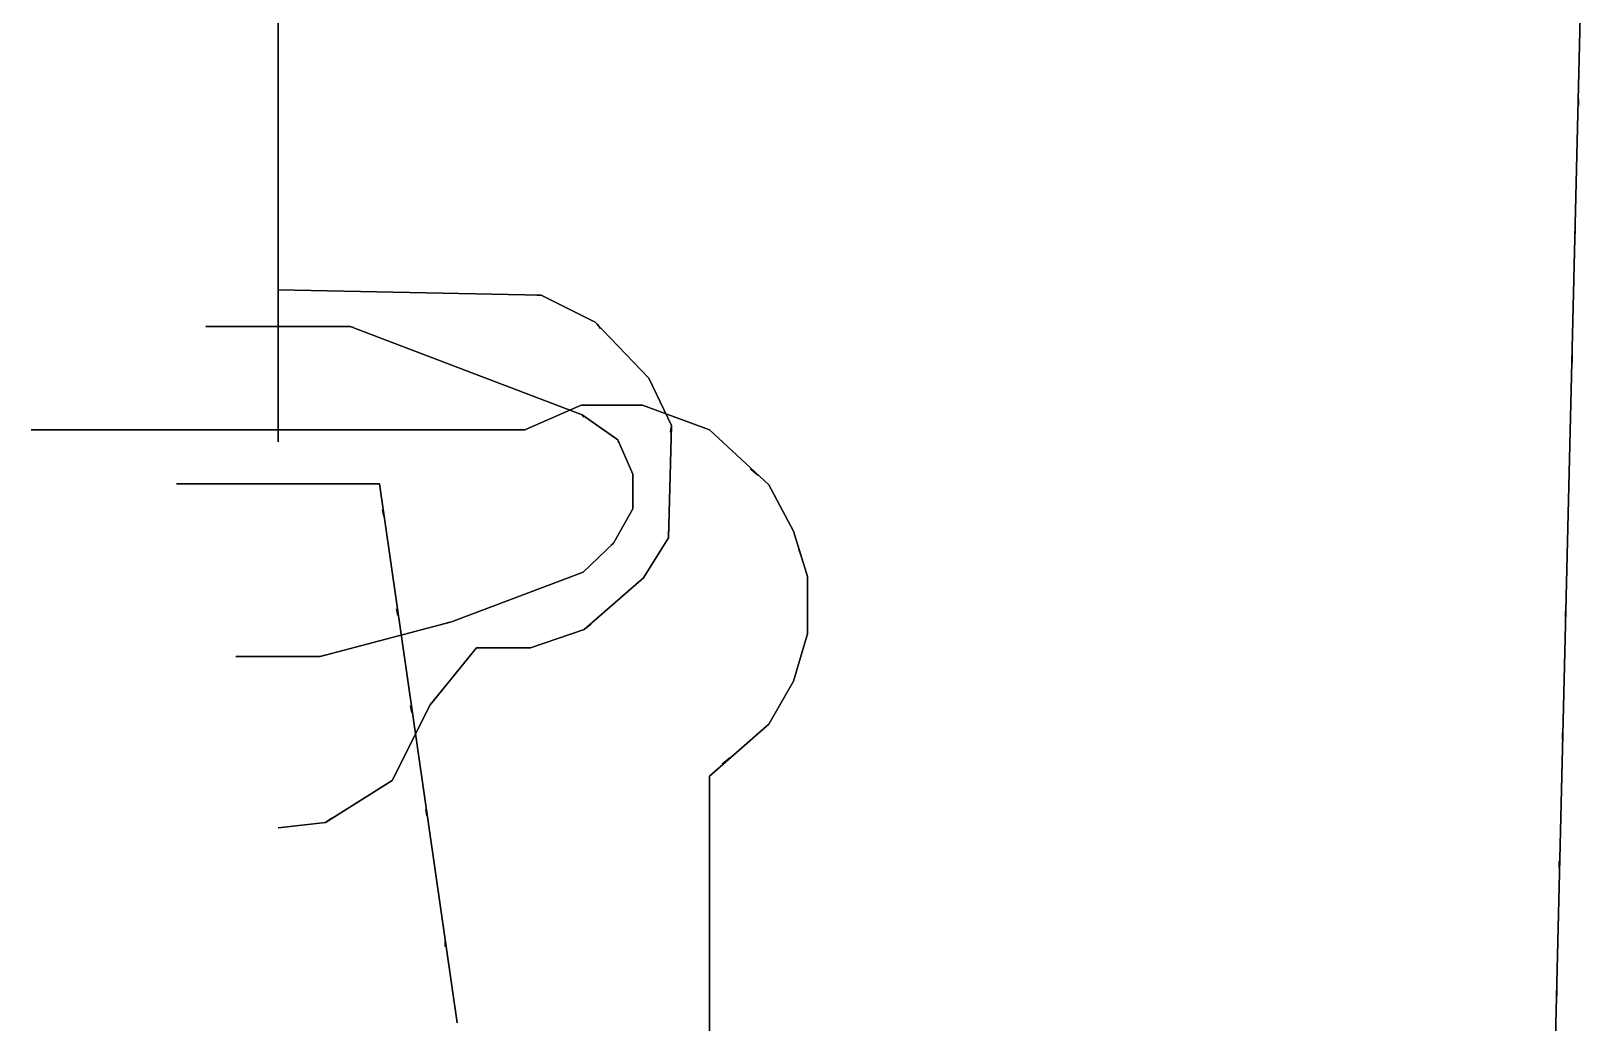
# Model space of a CAD drawing. Extents: x -5 to 14, y -77 to 101.
# Drawn here: x -2.29 to 12.11, y -23.65 to -14.45 of the extents above; entities that cross this region are included whole.
import ezdxf

# ---------------------------------------------------------------- set-up
doc = ezdxf.new("R2010")
doc.units = 0
doc.layers.add('RAILINGS_MIRRORED', color=6, linetype='CONTINUOUS')

msp = doc.modelspace()

# ---------------------------------------------------------------- linework, layer by layer
at = {"layer": 'RAILINGS_MIRRORED'}
for points in [[(0, -17.73, 20.91), (0, -1.49, 20.91), (0, -1.49, 20.84), (0, -17.73, 20.84)], [(0, -17.73, 20.84), (0, -1.49, 20.84), (0, -1.49, 20.91), (0, -17.73, 20.91)], [(11.83, -24.43, 5.31), (12.11, -12.91, 5.31), (12.11, -12.91, 5.38), (11.83, -24.43, 5.38)], [(11.83, -24.43, 5.38), (12.11, -12.91, 5.38), (12.11, -12.91, 5.31), (11.83, -24.43, 5.31)], [(11.83, -24.43, 5.8), (12.11, -12.91, 5.8), (12.11, -12.91, 5.73), (11.83, -24.43, 5.73)], [(11.83, -24.43, 5.73), (12.11, -12.91, 5.73), (12.11, -12.91, 5.8), (11.83, -24.43, 5.8)], [(0, -14.8, 19.87), (0, -14.8, 20.84), (0, -14.74, 20.84), (0, -14.74, 19.87)], [(0, -14.74, 19.87), (0, -14.74, 20.84), (0, -14.8, 20.84), (0, -14.8, 19.87)], [(12.06, -15.08, 4.59), (12.06, -15.08, 5.73), (12.06, -15.14, 5.73), (12.06, -15.14, 4.59)], [(12.06, -15.14, 4.59), (12.06, -15.14, 5.73), (12.06, -15.08, 5.73), (12.06, -15.08, 4.59)], [(0, -16.26, 19.87), (0, -16.26, 20.84), (0, -16.2, 20.84), (0, -16.2, 19.87)], [(0, -16.2, 19.87), (0, -16.2, 20.84), (0, -16.26, 20.84), (0, -16.26, 19.87)], [(12.03, -16.27, 4.59), (12.03, -16.27, 5.73), (12.03, -16.33, 5.73), (12.03, -16.33, 4.59)], [(12.03, -16.33, 4.59), (12.03, -16.33, 5.73), (12.03, -16.27, 5.73), (12.03, -16.27, 4.59)], [(2.44, -16.9, 22.97), (0, -16.85, 22.97), (0, -16.85, 23.04), (2.44, -16.9, 23.04)], [(2.44, -16.9, 23.04), (0, -16.85, 23.04), (0, -16.85, 22.97), (2.44, -16.9, 22.97)], [(2.44, -16.9, 23.4), (0, -16.85, 23.4), (0, -16.85, 23.33), (2.44, -16.9, 23.33)], [(2.44, -16.9, 23.33), (0, -16.85, 23.33), (0, -16.85, 23.4), (2.44, -16.9, 23.4)], [(2.44, -16.9, 23.65), (0, -16.85, 23.65), (0, -16.85, 23.72), (2.44, -16.9, 23.72)], [(2.44, -16.9, 23.72), (0, -16.85, 23.72), (0, -16.85, 23.65), (2.44, -16.9, 23.65)], [(2.44, -16.9, 22.68), (2.44, -16.9, 23.65), (2.4, -16.9, 23.65), (2.4, -16.9, 22.68)], [(2.4, -16.9, 22.68), (2.4, -16.9, 23.65), (2.44, -16.9, 23.65), (2.44, -16.9, 22.68)], [(2.94, -17.15, 23.04), (2.44, -16.9, 23.04), (2.44, -16.9, 22.97), (2.94, -17.15, 22.97)], [(2.94, -17.15, 22.97), (2.44, -16.9, 22.97), (2.44, -16.9, 23.04), (2.94, -17.15, 23.04)], [(2.94, -17.15, 23.33), (2.44, -16.9, 23.33), (2.44, -16.9, 23.4), (2.94, -17.15, 23.4)], [(2.94, -17.15, 23.4), (2.44, -16.9, 23.4), (2.44, -16.9, 23.33), (2.94, -17.15, 23.33)], [(2.94, -17.15, 23.72), (2.44, -16.9, 23.72), (2.44, -16.9, 23.65), (2.94, -17.15, 23.65)], [(2.94, -17.15, 23.65), (2.44, -16.9, 23.65), (2.44, -16.9, 23.72), (2.94, -17.15, 23.72)], [(0.67, -17.19, 25.93), (-0.67, -17.19, 25.93), (-0.67, -17.19, 25.86), (0.67, -17.19, 25.86)], [(0.67, -17.19, 25.86), (-0.67, -17.19, 25.86), (-0.67, -17.19, 25.93), (0.67, -17.19, 25.93)], [(0.67, -17.19, 26.22), (-0.67, -17.19, 26.22), (-0.67, -17.19, 26.29), (0.67, -17.19, 26.29)], [(0.67, -17.19, 26.29), (-0.67, -17.19, 26.29), (-0.67, -17.19, 26.22), (0.67, -17.19, 26.22)], [(0.67, -17.19, 26.61), (-0.67, -17.19, 26.61), (-0.67, -17.19, 26.54), (0.67, -17.19, 26.54)], [(0.67, -17.19, 26.54), (-0.67, -17.19, 26.54), (-0.67, -17.19, 26.61), (0.67, -17.19, 26.61)], [(2.82, -18.01, 25.93), (0.67, -17.19, 25.93), (0.67, -17.19, 25.86), (2.82, -18.01, 25.86)], [(2.82, -18.01, 25.86), (0.67, -17.19, 25.86), (0.67, -17.19, 25.93), (2.82, -18.01, 25.93)], [(2.82, -18.01, 26.22), (0.67, -17.19, 26.22), (0.67, -17.19, 26.29), (2.82, -18.01, 26.29)], [(2.82, -18.01, 26.29), (0.67, -17.19, 26.29), (0.67, -17.19, 26.22), (2.82, -18.01, 26.22)], [(0.7, -17.2, 25.57), (0.7, -17.2, 26.54), (0.67, -17.19, 26.54), (0.67, -17.19, 25.57)], [(0.67, -17.19, 25.57), (0.67, -17.19, 26.54), (0.7, -17.2, 26.54), (0.7, -17.2, 25.57)], [(2.82, -18.01, 26.61), (0.67, -17.19, 26.61), (0.67, -17.19, 26.54), (2.82, -18.01, 26.54)], [(2.82, -18.01, 26.54), (0.67, -17.19, 26.54), (0.67, -17.19, 26.61), (2.82, -18.01, 26.61)], [(3.44, -17.67, 22.97), (2.94, -17.15, 22.97), (2.94, -17.15, 23.04), (3.44, -17.67, 23.04)], [(3.44, -17.67, 23.04), (2.94, -17.15, 23.04), (2.94, -17.15, 22.97), (3.44, -17.67, 22.97)], [(3.44, -17.67, 23.4), (2.94, -17.15, 23.4), (2.94, -17.15, 23.33), (3.44, -17.67, 23.33)], [(3.44, -17.67, 23.33), (2.94, -17.15, 23.33), (2.94, -17.15, 23.4), (3.44, -17.67, 23.4)], [(3.44, -17.67, 23.65), (2.94, -17.15, 23.65), (2.94, -17.15, 23.72), (3.44, -17.67, 23.72)], [(3.44, -17.67, 23.72), (2.94, -17.15, 23.72), (2.94, -17.15, 23.65), (3.44, -17.67, 23.65)], [(2.96, -17.17, 22.68), (2.96, -17.17, 23.65), (2.99, -17.21, 23.65), (2.99, -17.21, 22.68)], [(2.99, -17.21, 22.68), (2.99, -17.21, 23.65), (2.96, -17.17, 23.65), (2.96, -17.17, 22.68)], [(12, -17.52, 4.59), (12, -17.52, 5.73), (12, -17.46, 5.73), (12, -17.46, 4.59)], [(12, -17.46, 4.59), (12, -17.46, 5.73), (12, -17.52, 5.73), (12, -17.52, 4.59)], [(0, -17.67, 19.87), (0, -17.67, 20.84), (0, -17.73, 20.84), (0, -17.73, 19.87)], [(0, -17.73, 19.87), (0, -17.73, 20.84), (0, -17.67, 20.84), (0, -17.67, 19.87)], [(3.65, -18.11, 23.04), (3.44, -17.67, 23.04), (3.44, -17.67, 22.97), (3.65, -18.11, 22.97)], [(3.65, -18.11, 22.97), (3.44, -17.67, 22.97), (3.44, -17.67, 23.04), (3.65, -18.11, 23.04)], [(3.65, -18.11, 23.33), (3.44, -17.67, 23.33), (3.44, -17.67, 23.4), (3.65, -18.11, 23.4)], [(3.65, -18.11, 23.4), (3.44, -17.67, 23.4), (3.44, -17.67, 23.33), (3.65, -18.11, 23.33)], [(3.65, -18.11, 23.72), (3.44, -17.67, 23.72), (3.44, -17.67, 23.65), (3.65, -18.11, 23.65)], [(3.65, -18.11, 23.65), (3.44, -17.67, 23.65), (3.44, -17.67, 23.72), (3.65, -18.11, 23.72)], [(0, -18.26, 19.81), (0, -17.73, 20.91), (0, -17.73, 20.84), (0, -18.17, 19.83)], [(0, -18.17, 19.83), (0, -17.73, 20.84), (0, -17.73, 20.91), (0, -18.26, 19.81)], [(2.81, -17.92, 12.92), (2.29, -18.15, 12.92), (2.29, -18.15, 12.99), (2.81, -17.92, 12.99)], [(2.81, -17.92, 12.99), (2.29, -18.15, 12.99), (2.29, -18.15, 12.92), (2.81, -17.92, 12.92)], [(2.81, -17.92, 13.35), (2.29, -18.15, 13.35), (2.29, -18.15, 13.28), (2.81, -17.92, 13.28)], [(2.81, -17.92, 13.28), (2.29, -18.15, 13.28), (2.29, -18.15, 13.35), (2.81, -17.92, 13.35)], [(2.81, -17.92, 13.6), (2.29, -18.15, 13.6), (2.29, -18.15, 13.67), (2.81, -17.92, 13.67)], [(2.81, -17.92, 13.67), (2.29, -18.15, 13.67), (2.29, -18.15, 13.6), (2.81, -17.92, 13.6)], [(3.38, -17.92, 12.99), (2.81, -17.92, 12.99), (2.81, -17.92, 12.92), (3.38, -17.92, 12.92)], [(3.38, -17.92, 12.92), (2.81, -17.92, 12.92), (2.81, -17.92, 12.99), (3.38, -17.92, 12.99)], [(3.38, -17.92, 13.28), (2.81, -17.92, 13.28), (2.81, -17.92, 13.35), (3.38, -17.92, 13.35)], [(3.38, -17.92, 13.35), (2.81, -17.92, 13.35), (2.81, -17.92, 13.28), (3.38, -17.92, 13.28)], [(2.87, -17.92, 12.63), (2.87, -17.92, 13.6), (2.81, -17.92, 13.6), (2.81, -17.92, 12.63)], [(2.81, -17.92, 12.63), (2.81, -17.92, 13.6), (2.87, -17.92, 13.6), (2.87, -17.92, 12.63)], [(3.38, -17.92, 13.67), (2.81, -17.92, 13.67), (2.81, -17.92, 13.6), (3.38, -17.92, 13.6)], [(3.38, -17.92, 13.6), (2.81, -17.92, 13.6), (2.81, -17.92, 13.67), (3.38, -17.92, 13.67)], [(3.38, -17.92, 12.63), (3.38, -17.92, 13.6), (3.32, -17.92, 13.6), (3.32, -17.92, 12.63)], [(3.32, -17.92, 12.63), (3.32, -17.92, 13.6), (3.38, -17.92, 13.6), (3.38, -17.92, 12.63)], [(4, -18.15, 12.92), (3.38, -17.92, 12.92), (3.38, -17.92, 12.99), (4, -18.15, 12.99)], [(4, -18.15, 12.99), (3.38, -17.92, 12.99), (3.38, -17.92, 12.92), (4, -18.15, 12.92)], [(4, -18.15, 13.35), (3.38, -17.92, 13.35), (3.38, -17.92, 13.28), (4, -18.15, 13.28)], [(4, -18.15, 13.28), (3.38, -17.92, 13.28), (3.38, -17.92, 13.35), (4, -18.15, 13.35)], [(4, -18.15, 13.6), (3.38, -17.92, 13.6), (3.38, -17.92, 13.67), (4, -18.15, 13.67)], [(4, -18.15, 13.67), (3.38, -17.92, 13.67), (3.38, -17.92, 13.6), (4, -18.15, 13.6)], [(3.15, -18.24, 25.86), (2.82, -18.01, 25.86), (2.82, -18.01, 25.93), (3.15, -18.24, 25.93)], [(3.15, -18.24, 25.93), (2.82, -18.01, 25.93), (2.82, -18.01, 25.86), (3.15, -18.24, 25.86)], [(3.15, -18.24, 26.29), (2.82, -18.01, 26.29), (2.82, -18.01, 26.22), (3.15, -18.24, 26.22)], [(3.15, -18.24, 26.22), (2.82, -18.01, 26.22), (2.82, -18.01, 26.29), (3.15, -18.24, 26.29)], [(2.84, -18.03, 25.57), (2.84, -18.03, 26.54), (2.82, -18.01, 26.54), (2.82, -18.01, 25.57)], [(2.82, -18.01, 25.57), (2.82, -18.01, 26.54), (2.84, -18.03, 26.54), (2.84, -18.03, 25.57)], [(3.15, -18.24, 26.54), (2.82, -18.01, 26.54), (2.82, -18.01, 26.61), (3.15, -18.24, 26.61)], [(3.15, -18.24, 26.61), (2.82, -18.01, 26.61), (2.82, -18.01, 26.54), (3.15, -18.24, 26.54)], [(3.62, -19.15, 22.97), (3.65, -18.11, 22.97), (3.65, -18.11, 23.04), (3.62, -19.15, 23.04)], [(3.62, -19.15, 23.04), (3.65, -18.11, 23.04), (3.65, -18.11, 22.97), (3.62, -19.15, 22.97)], [(3.62, -19.15, 23.4), (3.65, -18.11, 23.4), (3.65, -18.11, 23.33), (3.62, -19.15, 23.33)], [(3.62, -19.15, 23.33), (3.65, -18.11, 23.33), (3.65, -18.11, 23.4), (3.62, -19.15, 23.4)], [(3.62, -19.15, 23.65), (3.65, -18.11, 23.65), (3.65, -18.11, 23.72), (3.62, -19.15, 23.72)], [(3.62, -19.15, 23.72), (3.65, -18.11, 23.72), (3.65, -18.11, 23.65), (3.62, -19.15, 23.65)], [(3.64, -18.17, 22.68), (3.64, -18.17, 23.65), (3.65, -18.11, 23.65), (3.65, -18.11, 22.68)], [(3.65, -18.11, 22.68), (3.65, -18.11, 23.65), (3.64, -18.17, 23.65), (3.64, -18.17, 22.68)], [(2.29, -18.15, 12.92), (-2.29, -18.15, 12.92), (-2.29, -18.15, 12.99), (2.29, -18.15, 12.99)], [(2.29, -18.15, 12.99), (-2.29, -18.15, 12.99), (-2.29, -18.15, 12.92), (2.29, -18.15, 12.92)], [(2.29, -18.15, 13.35), (-2.29, -18.15, 13.35), (-2.29, -18.15, 13.28), (2.29, -18.15, 13.28)], [(2.29, -18.15, 13.28), (-2.29, -18.15, 13.28), (-2.29, -18.15, 13.35), (2.29, -18.15, 13.35)], [(2.29, -18.15, 13.6), (-2.29, -18.15, 13.6), (-2.29, -18.15, 13.67), (2.29, -18.15, 13.67)], [(2.29, -18.15, 13.67), (-2.29, -18.15, 13.67), (-2.29, -18.15, 13.6), (2.29, -18.15, 13.6)], [(3.29, -18.56, 25.86), (3.15, -18.24, 25.86), (3.15, -18.24, 25.93), (3.29, -18.56, 25.93)], [(3.29, -18.56, 25.93), (3.15, -18.24, 25.93), (3.15, -18.24, 25.86), (3.29, -18.56, 25.86)], [(3.29, -18.56, 26.29), (3.15, -18.24, 26.29), (3.15, -18.24, 26.22), (3.29, -18.56, 26.22)], [(3.29, -18.56, 26.22), (3.15, -18.24, 26.22), (3.15, -18.24, 26.29), (3.29, -18.56, 26.29)], [(3.16, -18.27, 25.57), (3.16, -18.27, 26.54), (3.15, -18.24, 26.54), (3.15, -18.24, 25.57)], [(3.15, -18.24, 25.57), (3.15, -18.24, 26.54), (3.16, -18.27, 26.54), (3.16, -18.27, 25.57)], [(3.29, -18.56, 26.54), (3.15, -18.24, 26.54), (3.15, -18.24, 26.61), (3.29, -18.56, 26.61)], [(3.29, -18.56, 26.61), (3.15, -18.24, 26.61), (3.15, -18.24, 26.54), (3.29, -18.56, 26.54)], [(4.55, -18.66, 12.99), (4, -18.15, 12.99), (4, -18.15, 12.92), (4.55, -18.66, 12.92)], [(4.55, -18.66, 12.92), (4, -18.15, 12.92), (4, -18.15, 12.99), (4.55, -18.66, 12.99)], [(4.55, -18.66, 13.28), (4, -18.15, 13.28), (4, -18.15, 13.35), (4.55, -18.66, 13.35)], [(4.55, -18.66, 13.35), (4, -18.15, 13.35), (4, -18.15, 13.28), (4.55, -18.66, 13.28)], [(4.55, -18.66, 13.67), (4, -18.15, 13.67), (4, -18.15, 13.6), (4.55, -18.66, 13.6)], [(4.55, -18.66, 13.6), (4, -18.15, 13.6), (4, -18.15, 13.67), (4.55, -18.66, 13.67)], [(3.29, -18.88, 25.86), (3.29, -18.56, 25.86), (3.29, -18.56, 25.93), (3.29, -18.88, 25.93)], [(3.29, -18.88, 25.93), (3.29, -18.56, 25.93), (3.29, -18.56, 25.86), (3.29, -18.88, 25.86)], [(3.29, -18.88, 26.29), (3.29, -18.56, 26.29), (3.29, -18.56, 26.22), (3.29, -18.88, 26.22)], [(3.29, -18.88, 26.22), (3.29, -18.56, 26.22), (3.29, -18.56, 26.29), (3.29, -18.88, 26.29)], [(3.29, -18.56, 25.57), (3.29, -18.56, 26.54), (3.29, -18.59, 26.54), (3.29, -18.59, 25.57)], [(3.29, -18.59, 25.57), (3.29, -18.59, 26.54), (3.29, -18.56, 26.54), (3.29, -18.56, 25.57)], [(3.29, -18.88, 26.54), (3.29, -18.56, 26.54), (3.29, -18.56, 26.61), (3.29, -18.88, 26.61)], [(3.29, -18.88, 26.61), (3.29, -18.56, 26.61), (3.29, -18.56, 26.54), (3.29, -18.88, 26.54)], [(4.45, -18.57, 12.63), (4.45, -18.57, 13.6), (4.38, -18.51, 13.6), (4.38, -18.51, 12.63)], [(4.38, -18.51, 12.63), (4.38, -18.51, 13.6), (4.45, -18.57, 13.6), (4.45, -18.57, 12.63)], [(0.94, -18.65, 17.91), (-0.94, -18.65, 17.91), (-0.94, -18.65, 17.98), (0.94, -18.65, 17.98)], [(0.94, -18.65, 17.98), (-0.94, -18.65, 17.98), (-0.94, -18.65, 17.91), (0.94, -18.65, 17.91)], [(0.94, -18.65, 17.66), (-0.94, -18.65, 17.66), (-0.94, -18.65, 17.59), (0.94, -18.65, 17.59)], [(0.94, -18.65, 17.59), (-0.94, -18.65, 17.59), (-0.94, -18.65, 17.66), (0.94, -18.65, 17.66)], [(0.94, -18.65, 17.23), (-0.94, -18.65, 17.23), (-0.94, -18.65, 17.3), (0.94, -18.65, 17.3)], [(0.94, -18.65, 17.3), (-0.94, -18.65, 17.3), (-0.94, -18.65, 17.23), (0.94, -18.65, 17.23)], [(1.66, -23.65, 17.23), (0.94, -18.65, 17.23), (0.94, -18.65, 17.3), (1.66, -23.65, 17.3)], [(1.66, -23.65, 17.3), (0.94, -18.65, 17.3), (0.94, -18.65, 17.23), (1.66, -23.65, 17.23)], [(1.66, -23.65, 17.66), (0.94, -18.65, 17.66), (0.94, -18.65, 17.59), (1.66, -23.65, 17.59)], [(1.66, -23.65, 17.59), (0.94, -18.65, 17.59), (0.94, -18.65, 17.66), (1.66, -23.65, 17.66)], [(1.66, -23.65, 17.91), (0.94, -18.65, 17.91), (0.94, -18.65, 17.98), (1.66, -23.65, 17.98)], [(1.66, -23.65, 17.98), (0.94, -18.65, 17.98), (0.94, -18.65, 17.91), (1.66, -23.65, 17.91)], [(4.78, -19.09, 12.92), (4.55, -18.66, 12.92), (4.55, -18.66, 12.99), (4.78, -19.09, 12.99)], [(4.78, -19.09, 12.99), (4.55, -18.66, 12.99), (4.55, -18.66, 12.92), (4.78, -19.09, 12.92)], [(4.78, -19.09, 13.35), (4.55, -18.66, 13.35), (4.55, -18.66, 13.28), (4.78, -19.09, 13.28)], [(4.78, -19.09, 13.28), (4.55, -18.66, 13.28), (4.55, -18.66, 13.35), (4.78, -19.09, 13.35)], [(4.78, -19.09, 13.6), (4.55, -18.66, 13.6), (4.55, -18.66, 13.67), (4.78, -19.09, 13.67)], [(4.78, -19.09, 13.67), (4.55, -18.66, 13.67), (4.55, -18.66, 13.6), (4.78, -19.09, 13.6)], [(11.97, -18.7, 4.59), (11.97, -18.7, 5.73), (11.97, -18.64, 5.73), (11.97, -18.64, 4.59)], [(11.97, -18.64, 4.59), (11.97, -18.64, 5.73), (11.97, -18.7, 5.73), (11.97, -18.7, 4.59)], [(3.29, -18.88, 25.57), (3.29, -18.88, 26.54), (3.29, -18.85, 26.54), (3.29, -18.85, 25.57)], [(3.29, -18.85, 25.57), (3.29, -18.85, 26.54), (3.29, -18.88, 26.54), (3.29, -18.88, 25.57)], [(0.97, -18.89, 16.94), (0.97, -18.89, 17.91), (0.98, -18.95, 17.91), (0.98, -18.95, 16.94)], [(0.98, -18.95, 16.94), (0.98, -18.95, 17.91), (0.97, -18.89, 17.91), (0.97, -18.89, 16.94)], [(3.11, -19.2, 25.86), (3.29, -18.88, 25.86), (3.29, -18.88, 25.93), (3.11, -19.2, 25.93)], [(3.11, -19.2, 25.93), (3.29, -18.88, 25.93), (3.29, -18.88, 25.86), (3.11, -19.2, 25.86)], [(3.11, -19.2, 26.29), (3.29, -18.88, 26.29), (3.29, -18.88, 26.22), (3.11, -19.2, 26.22)], [(3.11, -19.2, 26.22), (3.29, -18.88, 26.22), (3.29, -18.88, 26.29), (3.11, -19.2, 26.29)], [(3.11, -19.2, 26.54), (3.29, -18.88, 26.54), (3.29, -18.88, 26.61), (3.11, -19.2, 26.61)], [(3.11, -19.2, 26.61), (3.29, -18.88, 26.61), (3.29, -18.88, 26.54), (3.11, -19.2, 26.54)], [(3.39, -19.52, 23.04), (3.62, -19.15, 23.04), (3.62, -19.15, 22.97), (3.39, -19.52, 22.97)], [(3.39, -19.52, 22.97), (3.62, -19.15, 22.97), (3.62, -19.15, 23.04), (3.39, -19.52, 23.04)], [(3.39, -19.52, 23.33), (3.62, -19.15, 23.33), (3.62, -19.15, 23.4), (3.39, -19.52, 23.4)], [(3.39, -19.52, 23.4), (3.62, -19.15, 23.4), (3.62, -19.15, 23.33), (3.39, -19.52, 23.33)], [(3.39, -19.52, 23.72), (3.62, -19.15, 23.72), (3.62, -19.15, 23.65), (3.39, -19.52, 23.65)], [(3.39, -19.52, 23.65), (3.62, -19.15, 23.65), (3.62, -19.15, 23.72), (3.39, -19.52, 23.72)], [(3.62, -19.09, 22.68), (3.62, -19.09, 23.65), (3.62, -19.15, 23.65), (3.62, -19.15, 22.68)], [(3.62, -19.15, 22.68), (3.62, -19.15, 23.65), (3.62, -19.09, 23.65), (3.62, -19.09, 22.68)], [(4.91, -19.51, 12.99), (4.78, -19.09, 12.99), (4.78, -19.09, 12.92), (4.91, -19.51, 12.92)], [(4.91, -19.51, 12.92), (4.78, -19.09, 12.92), (4.78, -19.09, 12.99), (4.91, -19.51, 12.99)], [(4.91, -19.51, 13.28), (4.78, -19.09, 13.28), (4.78, -19.09, 13.35), (4.91, -19.51, 13.35)], [(4.91, -19.51, 13.35), (4.78, -19.09, 13.35), (4.78, -19.09, 13.28), (4.91, -19.51, 13.28)], [(4.91, -19.51, 13.67), (4.78, -19.09, 13.67), (4.78, -19.09, 13.6), (4.91, -19.51, 13.6)], [(4.91, -19.51, 13.6), (4.78, -19.09, 13.6), (4.78, -19.09, 13.67), (4.91, -19.51, 13.67)], [(2.83, -19.47, 25.93), (3.11, -19.2, 25.93), (3.11, -19.2, 25.86), (2.83, -19.47, 25.86)], [(2.83, -19.47, 25.86), (3.11, -19.2, 25.86), (3.11, -19.2, 25.93), (2.83, -19.47, 25.93)], [(2.83, -19.47, 26.22), (3.11, -19.2, 26.22), (3.11, -19.2, 26.29), (2.83, -19.47, 26.29)], [(2.83, -19.47, 26.29), (3.11, -19.2, 26.29), (3.11, -19.2, 26.22), (2.83, -19.47, 26.22)], [(2.83, -19.47, 26.61), (3.11, -19.2, 26.61), (3.11, -19.2, 26.54), (2.83, -19.47, 26.54)], [(2.83, -19.47, 26.54), (3.11, -19.2, 26.54), (3.11, -19.2, 26.61), (2.83, -19.47, 26.61)], [(3.09, -19.22, 25.57), (3.09, -19.22, 26.54), (3.11, -19.2, 26.54), (3.11, -19.2, 25.57)], [(3.11, -19.2, 25.57), (3.11, -19.2, 26.54), (3.09, -19.22, 26.54), (3.09, -19.22, 25.57)], [(4.83, -19.26, 12.63), (4.83, -19.26, 13.6), (4.85, -19.32, 13.6), (4.85, -19.32, 12.63)], [(4.85, -19.32, 12.63), (4.85, -19.32, 13.6), (4.83, -19.26, 13.6), (4.83, -19.26, 12.63)], [(1.61, -19.93, 25.86), (2.83, -19.47, 25.86), (2.83, -19.47, 25.93), (1.61, -19.93, 25.93)], [(1.61, -19.93, 25.93), (2.83, -19.47, 25.93), (2.83, -19.47, 25.86), (1.61, -19.93, 25.86)], [(1.61, -19.93, 26.29), (2.83, -19.47, 26.29), (2.83, -19.47, 26.22), (1.61, -19.93, 26.22)], [(1.61, -19.93, 26.22), (2.83, -19.47, 26.22), (2.83, -19.47, 26.29), (1.61, -19.93, 26.29)], [(1.61, -19.93, 26.54), (2.83, -19.47, 26.54), (2.83, -19.47, 26.61), (1.61, -19.93, 26.61)], [(1.61, -19.93, 26.61), (2.83, -19.47, 26.61), (2.83, -19.47, 26.54), (1.61, -19.93, 26.54)], [(2.8, -19.48, 25.57), (2.8, -19.48, 26.54), (2.83, -19.47, 26.54), (2.83, -19.47, 25.57)], [(2.83, -19.47, 25.57), (2.83, -19.47, 26.54), (2.8, -19.48, 26.54), (2.8, -19.48, 25.57)], [(2.84, -20, 22.97), (3.39, -19.52, 22.97), (3.39, -19.52, 23.04), (2.84, -20, 23.04)], [(2.84, -20, 23.04), (3.39, -19.52, 23.04), (3.39, -19.52, 22.97), (2.84, -20, 22.97)], [(2.84, -20, 23.4), (3.39, -19.52, 23.4), (3.39, -19.52, 23.33), (2.84, -20, 23.33)], [(2.84, -20, 23.33), (3.39, -19.52, 23.33), (3.39, -19.52, 23.4), (2.84, -20, 23.4)], [(2.84, -20, 23.65), (3.39, -19.52, 23.65), (3.39, -19.52, 23.72), (2.84, -20, 23.72)], [(2.84, -20, 23.72), (3.39, -19.52, 23.72), (3.39, -19.52, 23.65), (2.84, -20, 23.65)], [(4.91, -20.04, 12.92), (4.91, -19.51, 12.92), (4.91, -19.51, 12.99), (4.91, -20.04, 12.99)], [(4.91, -20.04, 12.99), (4.91, -19.51, 12.99), (4.91, -19.51, 12.92), (4.91, -20.04, 12.92)], [(4.91, -20.04, 13.35), (4.91, -19.51, 13.35), (4.91, -19.51, 13.28), (4.91, -20.04, 13.28)], [(4.91, -20.04, 13.28), (4.91, -19.51, 13.28), (4.91, -19.51, 13.35), (4.91, -20.04, 13.35)], [(4.91, -20.04, 13.6), (4.91, -19.51, 13.6), (4.91, -19.51, 13.67), (4.91, -20.04, 13.67)], [(4.91, -20.04, 13.67), (4.91, -19.51, 13.67), (4.91, -19.51, 13.6), (4.91, -20.04, 13.6)], [(1.11, -19.87, 16.94), (1.11, -19.87, 17.91), (1.1, -19.81, 17.91), (1.1, -19.81, 16.94)], [(1.1, -19.81, 16.94), (1.1, -19.81, 17.91), (1.11, -19.87, 17.91), (1.11, -19.87, 16.94)], [(4.91, -19.88, 12.63), (4.91, -19.88, 13.6), (4.91, -19.82, 13.6), (4.91, -19.82, 12.63)], [(4.91, -19.82, 12.63), (4.91, -19.82, 13.6), (4.91, -19.88, 13.6), (4.91, -19.88, 12.63)], [(11.94, -19.89, 4.59), (11.94, -19.89, 5.73), (11.94, -19.83, 5.73), (11.94, -19.83, 4.59)], [(11.94, -19.83, 4.59), (11.94, -19.83, 5.73), (11.94, -19.89, 5.73), (11.94, -19.89, 4.59)], [(0.39, -20.25, 25.93), (1.61, -19.93, 25.93), (1.61, -19.93, 25.86), (0.39, -20.25, 25.86)], [(0.39, -20.25, 25.86), (1.61, -19.93, 25.86), (1.61, -19.93, 25.93), (0.39, -20.25, 25.93)], [(0.39, -20.25, 26.22), (1.61, -19.93, 26.22), (1.61, -19.93, 26.29), (0.39, -20.25, 26.29)], [(0.39, -20.25, 26.29), (1.61, -19.93, 26.29), (1.61, -19.93, 26.22), (0.39, -20.25, 26.22)], [(0.39, -20.25, 26.61), (1.61, -19.93, 26.61), (1.61, -19.93, 26.54), (0.39, -20.25, 26.54)], [(0.39, -20.25, 26.54), (1.61, -19.93, 26.54), (1.61, -19.93, 26.61), (0.39, -20.25, 26.61)], [(1.57, -19.94, 25.57), (1.57, -19.94, 26.54), (1.61, -19.93, 26.54), (1.61, -19.93, 25.57)], [(1.61, -19.93, 25.57), (1.61, -19.93, 26.54), (1.57, -19.94, 26.54), (1.57, -19.94, 25.57)], [(2.34, -20.17, 23.04), (2.84, -20, 23.04), (2.84, -20, 22.97), (2.34, -20.17, 22.97)], [(2.34, -20.17, 22.97), (2.84, -20, 22.97), (2.84, -20, 23.04), (2.34, -20.17, 23.04)], [(2.34, -20.17, 23.33), (2.84, -20, 23.33), (2.84, -20, 23.4), (2.34, -20.17, 23.4)], [(2.34, -20.17, 23.4), (2.84, -20, 23.4), (2.84, -20, 23.33), (2.34, -20.17, 23.33)], [(2.34, -20.17, 23.72), (2.84, -20, 23.72), (2.84, -20, 23.65), (2.34, -20.17, 23.65)], [(2.34, -20.17, 23.65), (2.84, -20, 23.65), (2.84, -20, 23.72), (2.34, -20.17, 23.72)], [(2.85, -19.99, 22.68), (2.85, -19.99, 23.65), (2.9, -19.95, 23.65), (2.9, -19.95, 22.68)], [(2.9, -19.95, 22.68), (2.9, -19.95, 23.65), (2.85, -19.99, 23.65), (2.85, -19.99, 22.68)], [(4.78, -20.48, 12.99), (4.91, -20.04, 12.99), (4.91, -20.04, 12.92), (4.78, -20.48, 12.92)], [(4.78, -20.48, 12.92), (4.91, -20.04, 12.92), (4.91, -20.04, 12.99), (4.78, -20.48, 12.99)], [(4.78, -20.48, 13.28), (4.91, -20.04, 13.28), (4.91, -20.04, 13.35), (4.78, -20.48, 13.35)], [(4.78, -20.48, 13.35), (4.91, -20.04, 13.35), (4.91, -20.04, 13.28), (4.78, -20.48, 13.28)], [(4.78, -20.48, 13.67), (4.91, -20.04, 13.67), (4.91, -20.04, 13.6), (4.78, -20.48, 13.6)], [(4.78, -20.48, 13.6), (4.91, -20.04, 13.6), (4.91, -20.04, 13.67), (4.78, -20.48, 13.67)], [(-0.39, -20.25, 25.93), (0.39, -20.25, 25.93), (0.39, -20.25, 25.86), (-0.39, -20.25, 25.86)], [(-0.39, -20.25, 25.86), (0.39, -20.25, 25.86), (0.39, -20.25, 25.93), (-0.39, -20.25, 25.93)], [(-0.39, -20.25, 26.22), (0.39, -20.25, 26.22), (0.39, -20.25, 26.29), (-0.39, -20.25, 26.29)], [(-0.39, -20.25, 26.29), (0.39, -20.25, 26.29), (0.39, -20.25, 26.22), (-0.39, -20.25, 26.22)], [(-0.39, -20.25, 26.61), (0.39, -20.25, 26.61), (0.39, -20.25, 26.54), (-0.39, -20.25, 26.54)], [(-0.39, -20.25, 26.54), (0.39, -20.25, 26.54), (0.39, -20.25, 26.61), (-0.39, -20.25, 26.61)], [(0.39, -20.25, 25.57), (0.39, -20.25, 26.54), (0.43, -20.24, 26.54), (0.43, -20.24, 25.57)], [(0.43, -20.24, 25.57), (0.43, -20.24, 26.54), (0.39, -20.25, 26.54), (0.39, -20.25, 25.57)], [(1.41, -20.7, 23.04), (1.84, -20.17, 23.04), (1.84, -20.17, 22.97), (1.41, -20.7, 22.97)], [(1.41, -20.7, 22.97), (1.84, -20.17, 22.97), (1.84, -20.17, 23.04), (1.41, -20.7, 23.04)], [(1.41, -20.7, 23.33), (1.84, -20.17, 23.33), (1.84, -20.17, 23.4), (1.41, -20.7, 23.4)], [(1.41, -20.7, 23.4), (1.84, -20.17, 23.4), (1.84, -20.17, 23.33), (1.41, -20.7, 23.33)], [(1.41, -20.7, 23.72), (1.84, -20.17, 23.72), (1.84, -20.17, 23.65), (1.41, -20.7, 23.65)], [(1.41, -20.7, 23.65), (1.84, -20.17, 23.65), (1.84, -20.17, 23.72), (1.41, -20.7, 23.72)], [(1.89, -20.17, 22.68), (1.89, -20.17, 23.65), (1.84, -20.17, 23.65), (1.84, -20.17, 22.68)], [(1.84, -20.17, 22.68), (1.84, -20.17, 23.65), (1.89, -20.17, 23.65), (1.89, -20.17, 22.68)], [(1.84, -20.17, 22.97), (2.34, -20.17, 22.97), (2.34, -20.17, 23.04), (1.84, -20.17, 23.04)], [(1.84, -20.17, 23.04), (2.34, -20.17, 23.04), (2.34, -20.17, 22.97), (1.84, -20.17, 22.97)], [(1.84, -20.17, 23.4), (2.34, -20.17, 23.4), (2.34, -20.17, 23.33), (1.84, -20.17, 23.33)], [(1.84, -20.17, 23.33), (2.34, -20.17, 23.33), (2.34, -20.17, 23.4), (1.84, -20.17, 23.4)], [(1.84, -20.17, 23.65), (2.34, -20.17, 23.65), (2.34, -20.17, 23.72), (1.84, -20.17, 23.72)], [(1.84, -20.17, 23.72), (2.34, -20.17, 23.72), (2.34, -20.17, 23.65), (1.84, -20.17, 23.65)], [(4.55, -20.88, 12.92), (4.78, -20.48, 12.92), (4.78, -20.48, 12.99), (4.55, -20.88, 12.99)], [(4.55, -20.88, 12.99), (4.78, -20.48, 12.99), (4.78, -20.48, 12.92), (4.55, -20.88, 12.92)], [(4.55, -20.88, 13.35), (4.78, -20.48, 13.35), (4.78, -20.48, 13.28), (4.55, -20.88, 13.28)], [(4.55, -20.88, 13.28), (4.78, -20.48, 13.28), (4.78, -20.48, 13.35), (4.55, -20.88, 13.35)], [(4.55, -20.88, 13.6), (4.78, -20.48, 13.6), (4.78, -20.48, 13.67), (4.55, -20.88, 13.67)], [(4.55, -20.88, 13.67), (4.78, -20.48, 13.67), (4.78, -20.48, 13.6), (4.55, -20.88, 13.6)], [(4.72, -20.58, 12.63), (4.72, -20.58, 13.6), (4.69, -20.64, 13.6), (4.69, -20.64, 12.63)], [(4.69, -20.64, 12.63), (4.69, -20.64, 13.6), (4.72, -20.58, 13.6), (4.72, -20.58, 12.63)], [(1.06, -21.4, 22.97), (1.41, -20.7, 22.97), (1.41, -20.7, 23.04), (1.06, -21.4, 23.04)], [(1.06, -21.4, 23.04), (1.41, -20.7, 23.04), (1.41, -20.7, 22.97), (1.06, -21.4, 22.97)], [(1.06, -21.4, 23.4), (1.41, -20.7, 23.4), (1.41, -20.7, 23.33), (1.06, -21.4, 23.33)], [(1.06, -21.4, 23.33), (1.41, -20.7, 23.33), (1.41, -20.7, 23.4), (1.06, -21.4, 23.4)], [(1.06, -21.4, 23.65), (1.41, -20.7, 23.65), (1.41, -20.7, 23.72), (1.06, -21.4, 23.72)], [(1.06, -21.4, 23.72), (1.41, -20.7, 23.72), (1.41, -20.7, 23.65), (1.06, -21.4, 23.65)], [(1.23, -20.71, 16.94), (1.23, -20.71, 17.91), (1.24, -20.77, 17.91), (1.24, -20.77, 16.94)], [(1.24, -20.77, 16.94), (1.24, -20.77, 17.91), (1.23, -20.71, 17.91), (1.23, -20.71, 16.94)], [(4, -21.36, 12.99), (4.55, -20.88, 12.99), (4.55, -20.88, 12.92), (4, -21.36, 12.92)], [(4, -21.36, 12.92), (4.55, -20.88, 12.92), (4.55, -20.88, 12.99), (4, -21.36, 12.99)], [(4, -21.36, 13.28), (4.55, -20.88, 13.28), (4.55, -20.88, 13.35), (4, -21.36, 13.35)], [(4, -21.36, 13.35), (4.55, -20.88, 13.35), (4.55, -20.88, 13.28), (4, -21.36, 13.28)], [(4, -21.36, 13.67), (4.55, -20.88, 13.67), (4.55, -20.88, 13.6), (4, -21.36, 13.6)], [(4, -21.36, 13.6), (4.55, -20.88, 13.6), (4.55, -20.88, 13.67), (4, -21.36, 13.67)], [(11.91, -21.02, 4.59), (11.91, -21.02, 5.73), (11.91, -20.96, 5.73), (11.91, -20.96, 4.59)], [(11.91, -20.96, 4.59), (11.91, -20.96, 5.73), (11.91, -21.02, 5.73), (11.91, -21.02, 4.59)], [(1.21, -21.1, 22.68), (1.21, -21.1, 23.65), (1.23, -21.06, 23.65), (1.23, -21.06, 22.68)], [(1.23, -21.06, 22.68), (1.23, -21.06, 23.65), (1.21, -21.1, 23.65), (1.21, -21.1, 22.68)], [(4.12, -21.25, 12.63), (4.12, -21.25, 13.6), (4.19, -21.19, 13.6), (4.19, -21.19, 12.63)], [(4.19, -21.19, 12.63), (4.19, -21.19, 13.6), (4.12, -21.25, 13.6), (4.12, -21.25, 12.63)], [(0.44, -21.79, 23.04), (1.06, -21.4, 23.04), (1.06, -21.4, 22.97), (0.44, -21.79, 22.97)], [(0.44, -21.79, 22.97), (1.06, -21.4, 22.97), (1.06, -21.4, 23.04), (0.44, -21.79, 23.04)], [(0.44, -21.79, 23.33), (1.06, -21.4, 23.33), (1.06, -21.4, 23.4), (0.44, -21.79, 23.4)], [(0.44, -21.79, 23.4), (1.06, -21.4, 23.4), (1.06, -21.4, 23.33), (0.44, -21.79, 23.33)], [(0.44, -21.79, 23.72), (1.06, -21.4, 23.72), (1.06, -21.4, 23.65), (0.44, -21.79, 23.65)], [(0.44, -21.79, 23.65), (1.06, -21.4, 23.65), (1.06, -21.4, 23.72), (0.44, -21.79, 23.72)], [(4, -30.25, 12.99), (4, -21.36, 12.99), (4, -21.36, 12.92), (4, -30.25, 12.92)], [(4, -30.25, 12.92), (4, -21.36, 12.92), (4, -21.36, 12.99), (4, -30.25, 12.99)], [(4, -30.25, 13.28), (4, -21.36, 13.28), (4, -21.36, 13.35), (4, -30.25, 13.35)], [(4, -30.25, 13.35), (4, -21.36, 13.35), (4, -21.36, 13.28), (4, -30.25, 13.28)], [(4, -30.25, 13.67), (4, -21.36, 13.67), (4, -21.36, 13.6), (4, -30.25, 13.6)], [(4, -30.25, 13.6), (4, -21.36, 13.6), (4, -21.36, 13.67), (4, -30.25, 13.67)], [(1.38, -21.73, 16.94), (1.38, -21.73, 17.91), (1.37, -21.67, 17.91), (1.37, -21.67, 16.94)], [(1.37, -21.67, 16.94), (1.37, -21.67, 17.91), (1.38, -21.73, 17.91), (1.38, -21.73, 16.94)], [(0, -21.84, 23.04), (0.44, -21.79, 23.04), (0.44, -21.79, 22.97), (0, -21.84, 22.97)], [(0, -21.84, 22.97), (0.44, -21.79, 22.97), (0.44, -21.79, 23.04), (0, -21.84, 23.04)], [(0, -21.84, 23.33), (0.44, -21.79, 23.33), (0.44, -21.79, 23.4), (0, -21.84, 23.4)], [(0, -21.84, 23.4), (0.44, -21.79, 23.4), (0.44, -21.79, 23.33), (0, -21.84, 23.33)], [(0, -21.84, 23.72), (0.44, -21.79, 23.72), (0.44, -21.79, 23.65), (0, -21.84, 23.65)], [(0, -21.84, 23.65), (0.44, -21.79, 23.65), (0.44, -21.79, 23.72), (0, -21.84, 23.72)], [(0.5, -21.75, 22.68), (0.5, -21.75, 23.65), (0.44, -21.79, 23.65), (0.44, -21.79, 22.68)], [(0.44, -21.79, 22.68), (0.44, -21.79, 23.65), (0.5, -21.75, 23.65), (0.5, -21.75, 22.68)], [(4, -21.88, 12.63), (4, -21.88, 13.6), (4, -21.94, 13.6), (4, -21.94, 12.63)], [(4, -21.94, 12.63), (4, -21.94, 13.6), (4, -21.88, 13.6), (4, -21.88, 12.63)], [(11.88, -22.21, 4.59), (11.88, -22.21, 5.73), (11.88, -22.15, 5.73), (11.88, -22.15, 4.59)], [(11.88, -22.15, 4.59), (11.88, -22.15, 5.73), (11.88, -22.21, 5.73), (11.88, -22.21, 4.59)], [(4, -22.62, 12.63), (4, -22.62, 13.6), (4, -22.56, 13.6), (4, -22.56, 12.63)], [(4, -22.56, 12.63), (4, -22.56, 13.6), (4, -22.62, 13.6), (4, -22.62, 12.63)], [(1.55, -22.88, 16.94), (1.55, -22.88, 17.91), (1.55, -22.94, 17.91), (1.55, -22.94, 16.94)], [(1.55, -22.94, 16.94), (1.55, -22.94, 17.91), (1.55, -22.88, 17.91), (1.55, -22.88, 16.94)], [(4, -23.38, 12.63), (4, -23.38, 13.6), (4, -23.44, 13.6), (4, -23.44, 12.63)], [(4, -23.44, 12.63), (4, -23.44, 13.6), (4, -23.38, 13.6), (4, -23.38, 12.63)], [(11.86, -23.34, 4.59), (11.86, -23.34, 5.73), (11.86, -23.4, 5.73), (11.86, -23.4, 4.59)], [(11.86, -23.4, 4.59), (11.86, -23.4, 5.73), (11.86, -23.34, 5.73), (11.86, -23.34, 4.59)]]:
    msp.add_3dface(points, dxfattribs=at)

doc.saveas('drawing.dxf')
